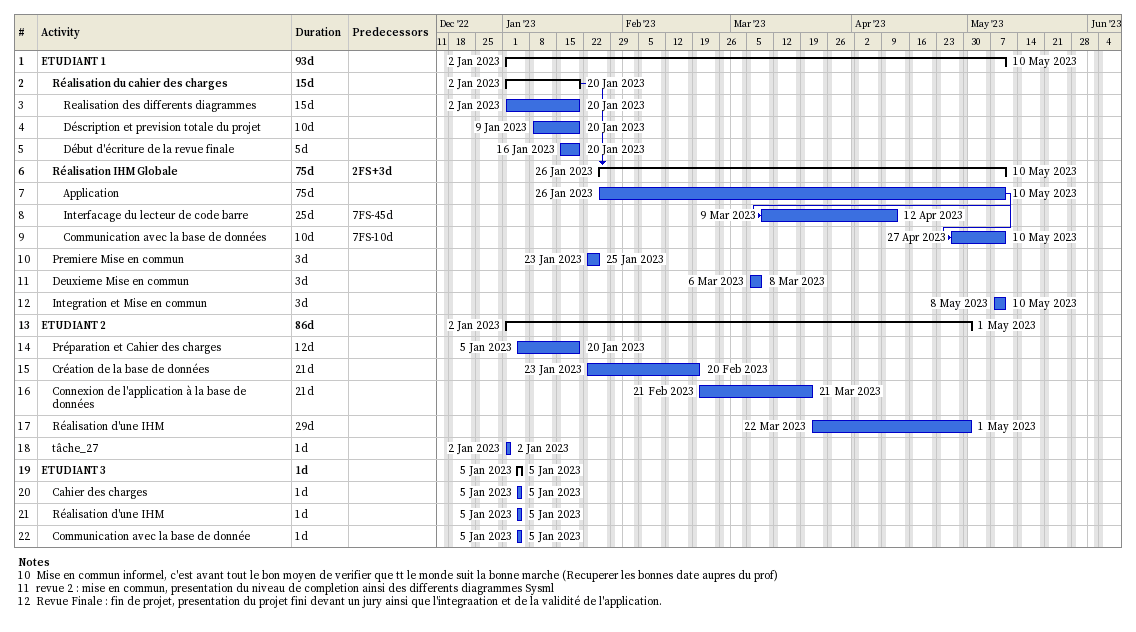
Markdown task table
| ID | Level | Task | Duration | Start | Finish | Predecessors |
|---|---|---|---|---|---|---|
| 1 | 1 | **ETUDIANT 1** | 93d | 2023-01-02 | 2023-05-10 |  |
| 2 | 2 | **Réalisation du cahier des charges** | 15d | 2023-01-02 | 2023-01-20 |  |
| 3 | 3 | Realisation des differents diagrammes | 15d | 2023-01-02 | 2023-01-20 |  |
| 4 | 3 | Déscription et prevision totale du projet | 10d | 2023-01-09 | 2023-01-20 |  |
| 5 | 3 | Début d'écriture de la revue finale | 5d | 2023-01-16 | 2023-01-20 |  |
| 6 | 2 | **Réalisation IHM Globale** | 75d | 2023-01-26 | 2023-05-10 | 2FS+3d |
| 7 | 3 | Application | 75d | 2023-01-26 | 2023-05-10 |  |
| 8 | 3 | Interfacage du lecteur de code barre | 25d | 2023-03-09 | 2023-04-12 | 7FS-45d |
| 9 | 3 | Communication avec la base de données | 10d | 2023-04-27 | 2023-05-10 | 7FS-10d |
| 10 | 2 | Premiere Mise en commun | 3d | 2023-01-23 | 2023-01-25 |  |
| 11 | 2 | Deuxieme Mise en commun | 3d | 2023-03-06 | 2023-03-08 |  |
| 12 | 2 | Integration et Mise en commun | 3d | 2023-05-08 | 2023-05-10 |  |
| 13 | 1 | **ETUDIANT 2** | 86d | 2023-01-02 | 2023-05-01 |  |
| 14 | 2 | Préparation et Cahier des charges | 12d | 2023-01-05 | 2023-01-20 |  |
| 15 | 2 | Création de la base de données | 21d | 2023-01-23 | 2023-02-20 |  |
| 16 | 2 | Connexion de l'application à la base de données | 21d | 2023-02-21 | 2023-03-21 |  |
| 17 | 2 | Réalisation d'une IHM | 29d | 2023-03-22 | 2023-05-01 |  |
| 18 | 2 | tâche_27 | 1d | 2023-01-02 | 2023-01-02 |  |
| 19 | 1 | **ETUDIANT 3** | 1d | 2023-01-05 | 2023-01-05 |  |
| 20 | 2 | Cahier des charges | 1d | 2023-01-05 | 2023-01-05 |  |
| 21 | 2 | Réalisation d'une IHM | 1d | 2023-01-05 | 2023-01-05 |  |
| 22 | 2 | Communication avec la base de donnée | 1d | 2023-01-05 | 2023-01-05 |  |

Notes
- 10: Mise en commun informel, c'est avant tout le bon moyen de verifier que tt le monde suit la bonne marche (Recuperer les bonnes date aupres du prof)
- 11: revue 2 : mise en commun, presentation du niveau de completion ainsi des differents diagrammes Sysml
- 12: Revue Finale : fin de projet, presentation du projet fini devant un jury ainsi que l'integraation et de la validité de l'application.
